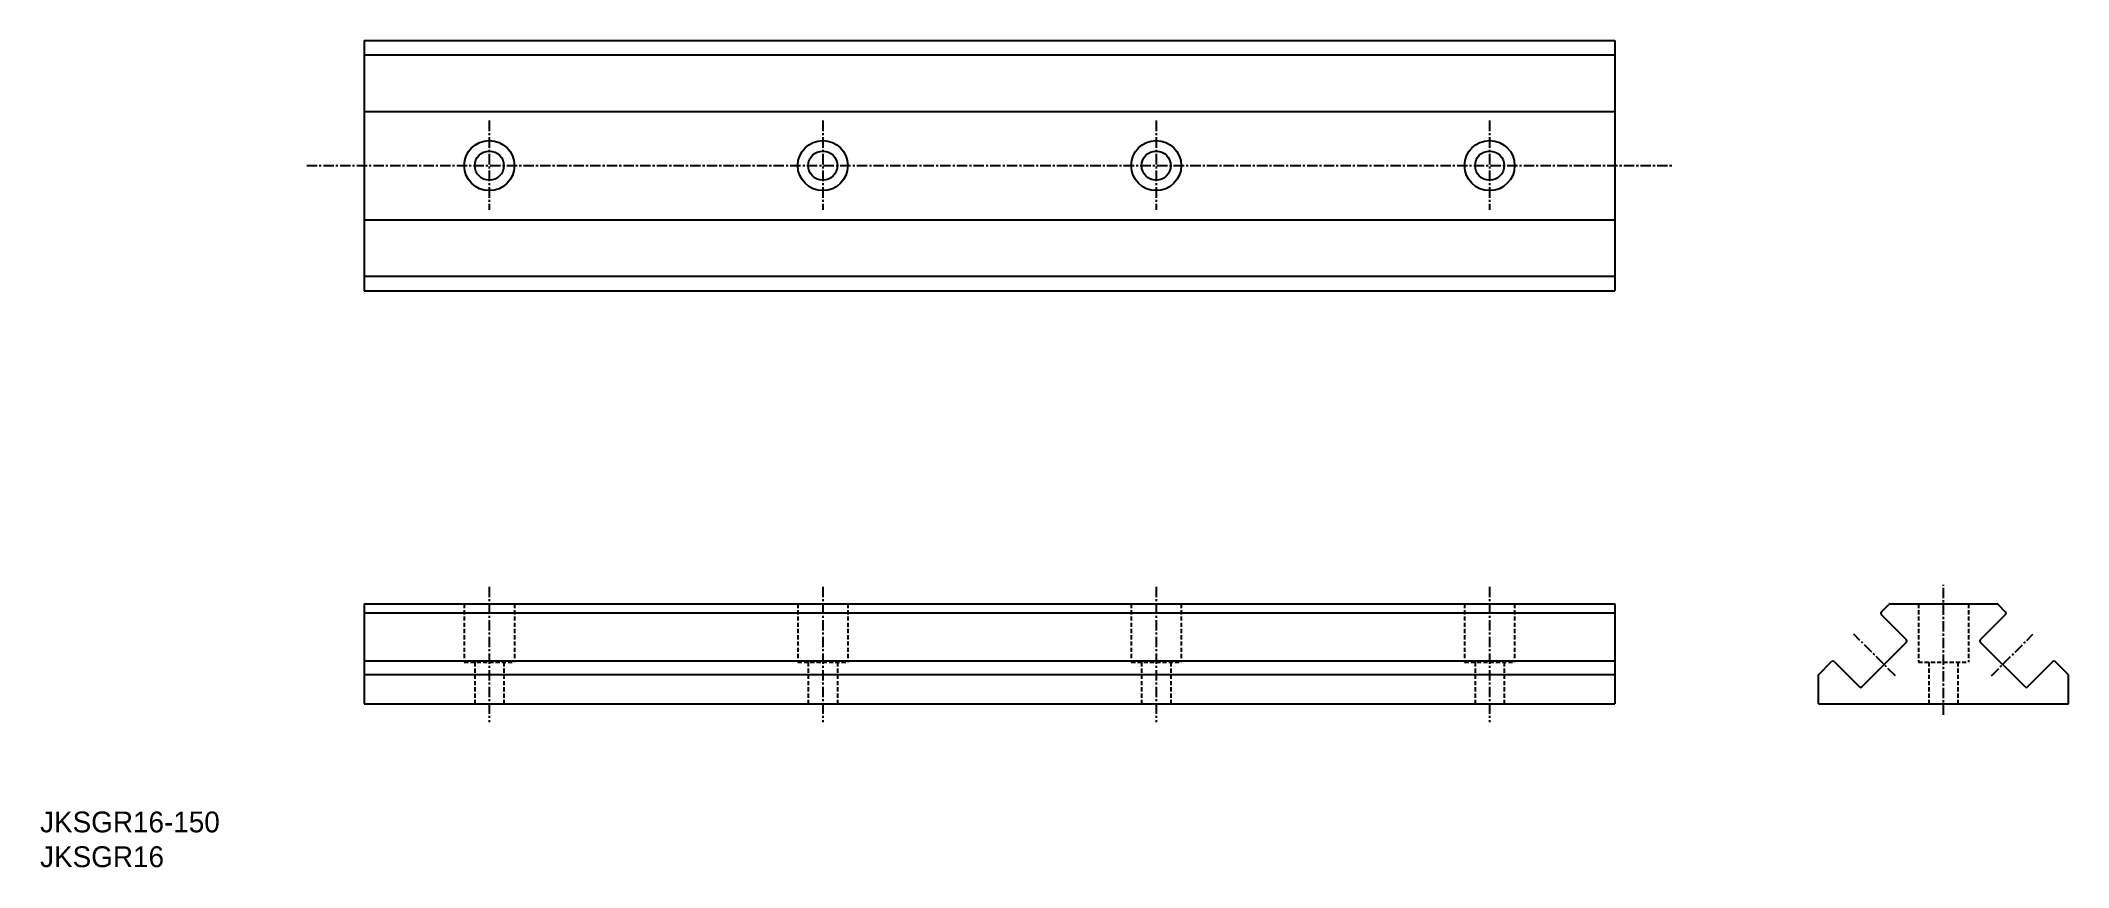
# Model space of a CAD drawing. Extents: x 203 to 447, y 63 to 162.
import ezdxf

# ---------------------------------------------------------------- set-up
doc = ezdxf.new("R2010")
doc.units = 0
doc.linetypes.add('CENTER', pattern=[2, 1.25, -0.25, 0.25, -0.25])
doc.linetypes.add('DASHED', pattern=[0.75, 0.5, -0.25])
doc.layers.get('0').update_dxf_attribs({"linetype": 'CONTINUOUS'})
doc.layers.add('CENTER', color=1, linetype='CENTER')

msp = doc.modelspace()

# ---------------------------------------------------------------- linework, layer by layer
at = {"color": 7, "linetype": 'CONTINUOUS'}
for p, q in [((242.3, 162.39), (392.3, 162.39)), ((242.3, 162.39), (242.3, 132.39)), ((242.3, 160.66), (328.53, 160.66)), ((328.53, 160.66), (392.3, 160.66)), ((392.3, 162.39), (392.3, 132.39)), ((242.3, 153.89), (328.53, 153.89)), ((328.53, 153.89), (392.3, 153.89)), ((242.3, 140.89), (328.53, 140.89)), ((328.53, 140.89), (392.3, 140.89)), ((242.3, 134.12), (328.53, 134.12)), ((328.53, 134.12), (392.3, 134.12)), ((242.3, 132.39), (392.3, 132.39)), ((242.3, 94.82), (328.53, 94.82)), ((242.3, 94.82), (242.3, 82.82)), ((328.53, 93.71), (242.3, 93.71)), ((328.53, 94.82), (392.3, 94.82)), ((392.3, 93.71), (328.53, 93.71)), ((392.3, 94.82), (392.3, 82.82)), ((424.26, 93.85), (425.17, 94.76)), ((424.26, 93.57), (427.3, 90.53)), ((425.32, 94.82), (438.15, 94.82)), ((439.2, 93.57), (436.16, 90.53)), ((439.2, 93.85), (438.29, 94.76)), ((421.93, 84.87), (427.3, 90.25)), ((441.54, 84.87), (436.16, 90.25)), ((328.53, 87.97), (242.3, 87.97)), ((392.3, 87.97), (328.53, 87.97)), ((416.73, 86.32), (418.32, 87.91)), ((418.61, 87.91), (421.65, 84.87)), ((444.86, 87.91), (441.82, 84.87)), ((446.73, 86.32), (445.14, 87.91)), ((392.3, 86.32), (242.3, 86.32)), ((416.73, 82.82), (416.73, 86.32)), ((446.73, 82.82), (446.73, 86.32)), ((242.3, 82.82), (392.3, 82.82)), ((416.73, 82.82), (446.73, 82.82))]:
    msp.add_line(p, q, dxfattribs=at)
at = {"color": 3, "linetype": 'DASHED'}
for p, q in [((254.3, 94.82), (254.3, 87.82)), ((260.3, 94.82), (260.3, 87.82)), ((294.3, 94.82), (294.3, 87.82)), ((300.3, 94.82), (300.3, 87.82)), ((334.3, 94.82), (334.3, 87.82)), ((340.3, 94.82), (340.3, 87.82)), ((374.3, 94.82), (374.3, 87.82)), ((380.3, 94.82), (380.3, 87.82)), ((428.73, 94.82), (428.73, 87.82)), ((434.73, 94.82), (434.73, 87.82)), ((254.3, 87.82), (260.3, 87.82)), ((255.55, 87.82), (255.55, 82.82)), ((259.05, 87.82), (259.05, 82.82)), ((294.3, 87.82), (300.3, 87.82)), ((295.55, 87.82), (295.55, 82.82)), ((299.05, 87.82), (299.05, 82.82)), ((334.3, 87.82), (340.3, 87.82)), ((335.55, 87.82), (335.55, 82.82)), ((339.05, 87.82), (339.05, 82.82)), ((374.3, 87.82), (380.3, 87.82)), ((375.55, 87.82), (375.55, 82.82)), ((379.05, 87.82), (379.05, 82.82)), ((428.73, 87.82), (434.73, 87.82)), ((429.98, 87.82), (429.98, 82.82)), ((433.48, 87.82), (433.48, 82.82))]:
    msp.add_line(p, q, dxfattribs=at)
at = {"color": 7, "linetype": 'CONTINUOUS'}
for centre, radius in [((257.3, 147.39), 3), ((257.3, 147.39), 1.75), ((297.3, 147.39), 3), ((297.3, 147.39), 1.75), ((337.3, 147.39), 3), ((337.3, 147.39), 1.75), ((377.3, 147.39), 3), ((377.3, 147.39), 1.75)]:
    msp.add_circle(centre, radius, dxfattribs=at)
for centre, start, end in [((424.41, 93.71), 135, 225), ((425.32, 94.62), 90, 135), ((438.15, 94.62), 45, 90), ((439.06, 93.71), 315, 45), ((427.16, 90.39), 315, 45), ((436.3, 90.39), 135, 225), ((418.47, 87.77), 45, 135), ((445, 87.77), 45, 135), ((421.79, 85.01), 225, 315), ((441.68, 85.01), 225, 315)]:
    msp.add_arc(centre, 0.2, start, end, dxfattribs=at)
at = {"layer": 'CENTER', "color": 1, "linetype": 'CENTER'}
for p, q in [((257.3, 152.79), (257.3, 142.09)), ((297.3, 152.79), (297.3, 142.09)), ((337.3, 152.79), (337.3, 142.09)), ((377.3, 152.79), (377.3, 142.09)), ((235.39, 147.39), (399.31, 147.39)), ((257.3, 96.89), (257.3, 80.64)), ((297.3, 96.89), (297.3, 80.64)), ((337.3, 96.89), (337.3, 80.64)), ((377.3, 96.89), (377.3, 80.64)), ((431.73, 81.51), (431.73, 97.11)), ((425.97, 86.21), (420.99, 91.19)), ((437.5, 86.21), (442.48, 91.19))]:
    msp.add_line(p, q, dxfattribs=at)

# ---------------------------------------------------------------- texts
at = {"color": 7, "linetype": 'CONTINUOUS'}
for s, p in [('JKSGR16-150', (203.41, 67.42)), ('JKSGR16', (203.41, 63.25))]:
    msp.add_text(s, height=2.5, dxfattribs=at).set_placement(p)

doc.saveas('drawing.dxf')
